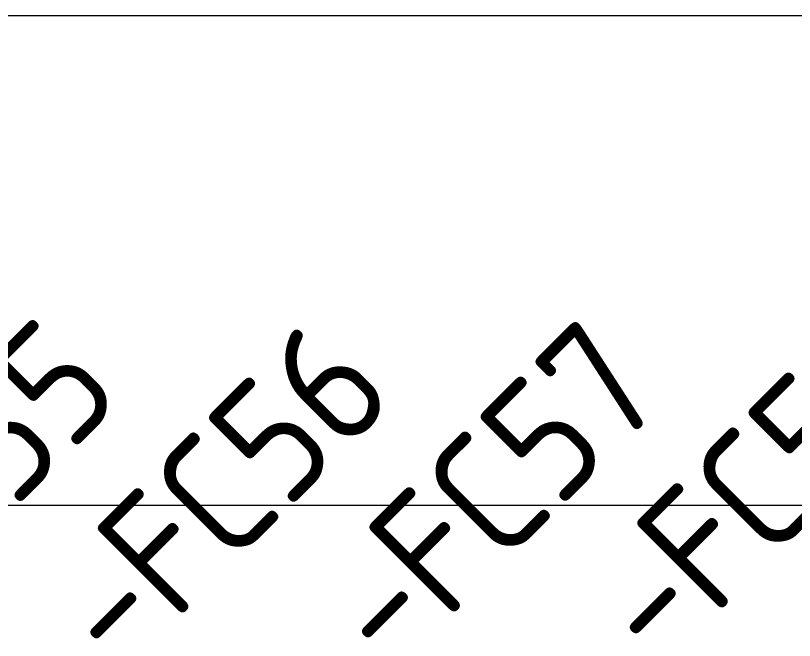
# Model space of a CAD drawing. Header units: millimetres. Extents: x 1359 to 3577, y 1333 to 3557.
# Drawn here: x 2968.6 to 3095.8, y 2779.4 to 2881.6 of the extents above; entities that cross this region are included whole.
import ezdxf
from ezdxf.enums import TextEntityAlignment as Align

# ---------------------------------------------------------------- set-up
doc = ezdxf.new("R2010")
doc.units = ezdxf.units.MM
doc.layers.add('002-PI-Kabelska kanalica', color=150, linetype='Continuous')
doc.styles.add('PI0', font='isocpeur.ttf', dxfattribs={"width": 0.9})

# ---------------------------------------------------------------- blocks, each defined once
blk = doc.blocks.new('*U48')
at = {"layer": '002-PI-Kabelska kanalica', "color": 0, "linetype": 'ByBlock', "lineweight": 0}
for p, q in [((-20, -100), (-20, 716)), ((60, -100), (60, 716))]:
    blk.add_line(p, q, dxfattribs=at)

msp = doc.modelspace()

# ---------------------------------------------------------------- block references
at = {"layer": '002-PI-Kabelska kanalica', "color": 0, "linetype": 'ByBlock', "lineweight": 0, "rotation": 270}
msp.add_blockref('*U48', (2616.571, 2861.556), dxfattribs=at)

# ---------------------------------------------------------------- texts
at = {"layer": '002-PI-Kabelska kanalica', "color": 0, "linetype": 'ByBlock', "lineweight": 0, "style": 'PI0', "width": 0.9}
for s, p in [('-FC55', (2956.811, 2803.561)), ('-FC57', (3045.611, 2803.411)), ('-FC58', (3089.711, 2804.424)), ('-FC56', (3001.411, 2803.411))]:
    msp.add_text(s, height=20, rotation=45, dxfattribs=at).set_placement(p, align=Align.MIDDLE)

doc.saveas('drawing.dxf')
